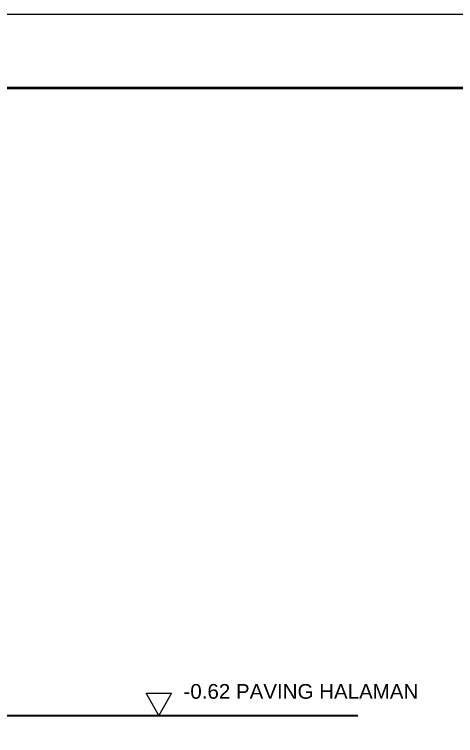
# Model space of a CAD drawing. Header units: millimetres. Extents: x -11 to 1625, y -267 to 195.
# Drawn here: x 878.58 to 884.59, y 108.19 to 118 of the extents above; entities that cross this region are included whole.
import ezdxf
from ezdxf import colors
from ezdxf.entities.mleader import LeaderData, LeaderLine
from ezdxf.enums import TextEntityAlignment as Align
from ezdxf.math import Vec2, Vec3

# ---------------------------------------------------------------- set-up
doc = ezdxf.new("R2010")
doc.units = ezdxf.units.MM
for name, color, linetype, lineweight in [('GRS KOP', 1, 'Continuous', 35), ('kop', 7, 'Continuous', 20), ('not', 7, 'Continuous', 20), ('TEXT KETERANGAN', 7, 'Continuous', 9)]:
    doc.layers.add(name, color=color, linetype=linetype, lineweight=lineweight)
doc.styles.add('ATTR', font='romans.shx', dxfattribs={"width": 0.8, "height": 1.735066})
doc.styles.add('BARU', font='complex.shx')
doc.styles.add('S', font='SIMPLEX', dxfattribs={"width": 1.1})
doc.styles.get("Standard").update_dxf_attribs({"font": 'ARIALUNI.TTF'})

# ---------------------------------------------------------------- blocks, each defined once
blk = doc.blocks.new('kop')
at = {"layer": 'GRS KOP'}
blk.add_lwpolyline([(1, 54), (83, 54), (83, 1), (1, 1)], close=True, dxfattribs=at)
at = {"layer": 'kop', "color": 7}
blk.add_line((84, 55), (0, 55), dxfattribs=at)
at = {"layer": 'kop', "style": 'BARU', "flags": 4}
for p, height in [((73.8, 5.4), 0.35), ((80.3035, 5.3816), 0.25), ((73.8, 4.9), 0.35), ((80.3035, 4.8816), 0.25), ((73.8, 4.4), 0.35), ((80.3035, 4.3816), 0.25)]:
    blk.add_attdef('-', p, '', height=height, dxfattribs=at)
at = {"layer": 'kop', "flags": 4}
for tag, p in [('AR-00', (78.057, 2.6477)), ('00', (81.2375, 2.6471))]:
    blk.add_attdef(tag, text='', height=0.35, dxfattribs=at).set_placement(p, align=Align.MIDDLE)
blk = doc.blocks.new('PEIL')
blk.add_lwpolyline([(-0.188, 0.325), (0.188, 0.325), (0, 0)], close=True)
at = {"style": 'S', "width": 1.1, "flags": 4}
blk.add_attdef('CAT', (0.265, 0.036), '', height=0.2, dxfattribs=at)

msp = doc.modelspace()

# ---------------------------------------------------------------- linework, layer by layer
msp.add_lwpolyline([(847.0835956, 108.4613898), (883.2565507, 108.4613898)])

# ---------------------------------------------------------------- block references
at = {"layer": 'kop'}
msp.add_blockref('kop', (827.2141618, 63), dxfattribs=at)
at = {"layer": 'not'}
ref = msp.add_blockref('PEIL', (880.5449682, 108.4613898), dxfattribs=dict(at, xscale=0.9237604307036236, yscale=0.9237604307033962, zscale=0.9237604307034012))
ref.add_attrib('CAT', '-0.62 PAVING HALAMAN', (880.8803637, 108.6876958), dxfattribs={"layer": '0', "height": 0.2, "flags": 4})

# ---------------------------------------------------------------- leaders
at = {"layer": 'TEXT KETERANGAN'}
ml = msp.add_multileader_mtext('Standard', dxfattribs=at)
ml.set_content('{\\C90;BESI HOLLOW / 4.4.1,2 FIN. CAT}', color=256, style='ATTR')
ml.set_leader_properties()
ml.build(insert=Vec2(0, 0))
ml.multileader.update_dxf_attribs({"text_left_attachment_type": 2, "text_right_attachment_type": 2, "dogleg_length": 2.367, "arrow_head_size": 0.2637542})
ctx = ml.context
ctx.base_point, ctx.char_height, ctx.arrow_head_size, ctx.landing_gap_size, ctx.plane_origin = Vec3(878.7133494, 107.061055), 0.3, 0.2637542, 0.1318771, Vec3(879.6783375, 106.1569206)
ctx.left_attachment, ctx.right_attachment = 2, 2
notes = []
notes.append((ctx, [(0, (1, 1, 0), (876.6374387, 107.061055), (1, 0), 2.0759106, [(0, [(875.0324208, 111.6813898)], 0, [])])]))
ctx.mtext.insert, ctx.mtext.flow_direction = Vec3(878.8452265, 107.2896264), 5
ml = msp.add_multileader_mtext('Standard', dxfattribs=at)
ml.set_content('{\\C90;PENEBALAN PLESTERAN T=5 cm FIN. CAT}', color=256, style='ATTR')
ml.set_leader_properties()
ml.build(insert=Vec2(0, 0))
ml.multileader.update_dxf_attribs({"text_left_attachment_type": 2, "text_right_attachment_type": 2, "dogleg_length": 2.367, "arrow_head_size": 0.2637542})
ctx = ml.context
ctx.base_point, ctx.char_height, ctx.arrow_head_size, ctx.landing_gap_size, ctx.plane_origin = Vec3(878.7133494, 106.4245626), 0.3, 0.2637542, 0.1318771, Vec3(879.6783375, 105.5204282)
ctx.left_attachment, ctx.right_attachment = 2, 2
notes.append((ctx, [(0, (1, 1, 0), (876.2205658, 106.4245626), (1, 0), 2.4927835, [(0, [(874.8069089, 110.2213898)], 0, [])])]))
ctx.mtext.insert, ctx.mtext.flow_direction = Vec3(878.8452265, 106.5745626), 5
ml = msp.add_multileader_mtext('Standard', dxfattribs=at)
ml.set_content('{\\C90;PAS. BATA FIN. CAT}', color=256, style='ATTR')
ml.set_leader_properties()
ml.build(insert=Vec2(0, 0))
ml.multileader.update_dxf_attribs({"text_left_attachment_type": 2, "text_right_attachment_type": 2, "dogleg_length": 2.367, "arrow_head_size": 0.2637542})
ctx = ml.context
ctx.base_point, ctx.char_height, ctx.arrow_head_size, ctx.landing_gap_size, ctx.plane_origin = Vec3(878.7133494, 105.7880702), 0.3, 0.2637542, 0.1318771, Vec3(879.6783375, 104.8839358)
ctx.left_attachment, ctx.right_attachment = 2, 2
notes.append((ctx, [(0, (1, 1, 0), (875.7374058, 105.7880702), (1, 0), 2.9759436, [(0, [(874.3742076, 109.5848974)], 0, [])])]))
ctx.mtext.insert, ctx.mtext.flow_direction = Vec3(878.8452265, 105.9380702), 5
for ctx, leaders in notes:
    for number, flags, end, landing, length, lines in leaders:
        leader = LeaderData()
        leader.index, (leader.has_last_leader_line, leader.has_dogleg_vector, leader.attachment_direction) = number, flags
        leader.last_leader_point, leader.dogleg_vector, leader.dogleg_length = Vec3(end), Vec3(landing), length
        for number, points, colour, breaks in lines:
            line = LeaderLine()
            line.index, line.vertices, line.color, line.breaks = number, Vec3.list(points), colors.encode_raw_color(colour), breaks
            leader.lines.append(line)
        ctx.leaders.append(leader)

doc.saveas('drawing.dxf')
